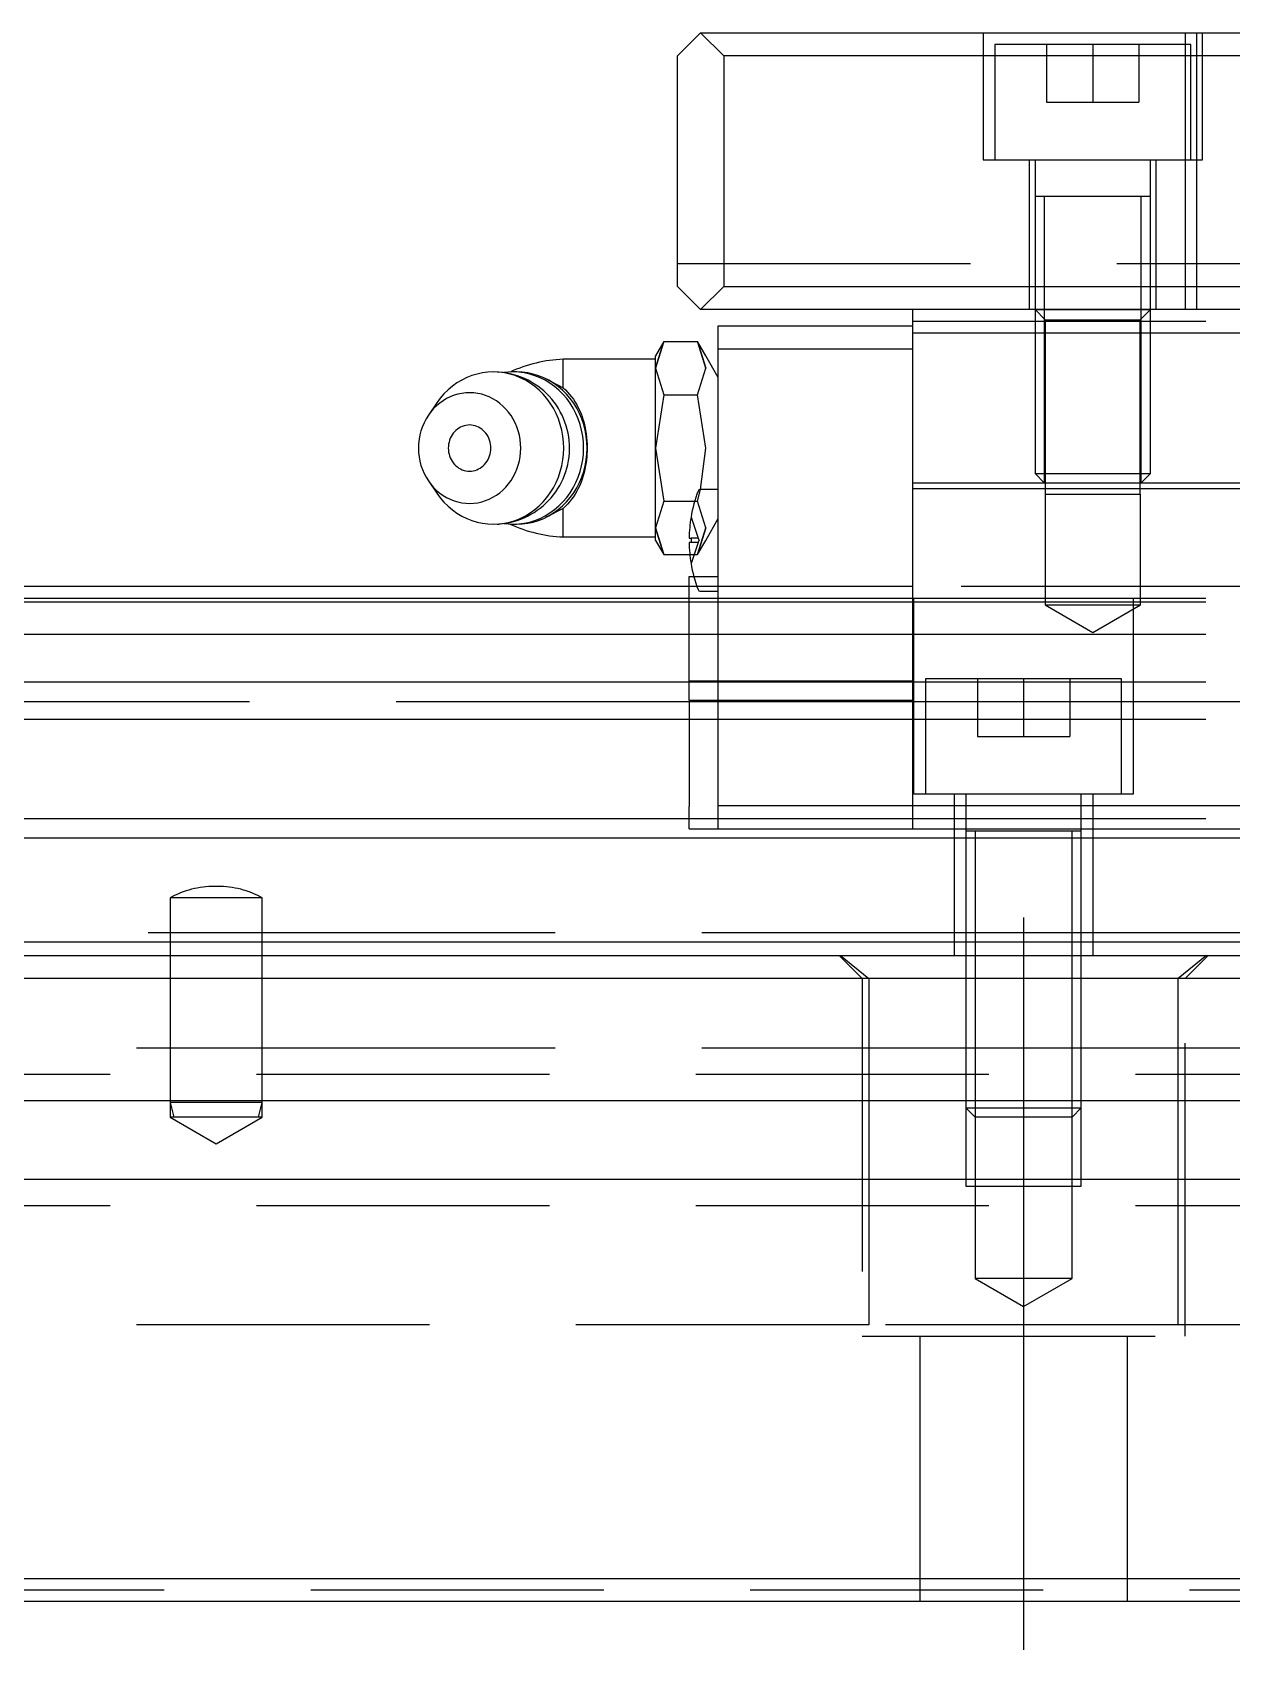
# Model space of a CAD drawing. Extents: x -20 to 920, y -365 to 120.
# Drawn here: x 217.1 to 269, y -328.6 to -257.5 of the extents above; entities that cross this region are included whole.
import ezdxf

# ---------------------------------------------------------------- set-up
doc = ezdxf.new("R2010")
doc.units = 0
doc.linetypes.add('CENTER', pattern=[50.8, 31.75, -6.35, 6.35, -6.35])
doc.linetypes.add('DASHED', pattern=[19.05, 12.7, -6.35])
doc.layers.get('0').update_dxf_attribs({"linetype": 'CONTINUOUS'})
doc.layers.add('CENTER', color=1, linetype='CENTER')

msp = doc.modelspace()

# ---------------------------------------------------------------- linework, layer by layer
at = {"color": 7, "linetype": 'CONTINUOUS'}
for p, q in [((246, -257.465), (245, -258.465)), ((247, -258.465), (246, -257.465)), ((246, -257.465), (394, -257.465)), ((245, -268.465), (245, -258.465)), ((247, -258.465), (247, -268.465)), ((393, -258.465), (247, -258.465)), ((245, -268.465), (246, -269.465)), ((246, -269.465), (247, -268.465)), ((247, -268.465), (393, -268.465)), ((394, -269.465), (246, -269.465)), ((255.2, -270.465), (255.2, -269.465)), ((246.768, -271.165), (246.768, -270.165)), ((246.768, -270.165), (255.2, -270.165)), ((244.4, -270.846), (244.043, -271.465)), ((244.4, -270.846), (244.043, -272.001)), ((244.401, -270.845), (244.4, -270.846)), ((244.4, -270.846), (245.865, -270.846)), ((246.222, -271.465), (245.865, -270.846)), ((246.222, -272.001), (245.865, -270.846)), ((255.2, -276.965), (255.2, -270.465)), ((255.2, -270.465), (302.8, -270.465)), ((244.043, -271.615), (240.043, -271.615)), ((240.043, -272.852), (240.043, -271.615)), ((244.043, -272.001), (244.043, -271.465)), ((246.768, -272.41), (246.222, -271.465)), ((246.768, -290.965), (246.768, -271.165)), ((246.768, -271.165), (255.2, -271.165)), ((235.86, -272.412), (235.644, -272.519)), ((236.083, -272.324), (235.86, -272.412)), ((236.312, -272.255), (236.083, -272.324)), ((236.545, -272.205), (236.312, -272.255)), ((236.781, -272.175), (236.545, -272.205)), ((237.018, -272.165), (236.781, -272.175)), ((237.258, -272.175), (237.018, -272.165)), ((237.256, -272.174), (237.188, -272.169)), ((237.42, -272.189), (237.256, -272.174)), ((237.495, -272.206), (237.258, -272.175)), ((237.583, -272.214), (237.42, -272.189)), ((237.878, -272.165), (237.466, -272.195)), ((237.73, -272.256), (237.495, -272.206)), ((237.744, -272.246), (237.583, -272.214)), ((237.961, -272.326), (237.73, -272.256)), ((237.904, -272.286), (237.744, -272.246)), ((238.117, -272.175), (237.878, -272.165)), ((238.031, -272.165), (237.878, -272.165)), ((238.062, -272.334), (237.904, -272.286)), ((238.185, -272.416), (237.961, -272.326)), ((238.271, -272.175), (238.031, -272.165)), ((238.217, -272.39), (238.062, -272.334)), ((238.355, -272.206), (238.117, -272.175)), ((238.403, -272.525), (238.185, -272.416)), ((238.369, -272.454), (238.217, -272.39)), ((238.508, -272.206), (238.271, -272.175)), ((238.59, -272.256), (238.355, -272.206)), ((238.518, -272.525), (238.369, -272.454)), ((238.743, -272.256), (238.508, -272.206)), ((238.82, -272.327), (238.59, -272.256)), ((238.973, -272.327), (238.743, -272.256)), ((239.045, -272.416), (238.82, -272.327)), ((239.198, -272.416), (238.973, -272.327)), ((239.262, -272.525), (239.045, -272.416)), ((239.415, -272.525), (239.198, -272.416)), ((239.282, -272.456), (240.043, -272.852)), ((244.043, -272.001), (244.4, -273.156)), ((244.043, -275.465), (244.043, -272.001)), ((245.865, -273.156), (246.222, -272.001)), ((234.876, -273.118), (234.713, -273.305)), ((235.051, -272.944), (234.876, -273.118)), ((235.238, -272.786), (235.051, -272.944)), ((235.312, -273.178), (235.148, -273.243)), ((235.436, -272.644), (235.238, -272.786)), ((235.479, -273.128), (235.312, -273.178)), ((235.644, -272.519), (235.436, -272.644)), ((235.649, -273.093), (235.479, -273.128)), ((235.822, -273.072), (235.649, -273.093)), ((235.995, -273.065), (235.822, -273.072)), ((236.169, -273.073), (235.995, -273.065)), ((236.341, -273.096), (236.169, -273.073)), ((236.511, -273.133), (236.341, -273.096)), ((236.678, -273.185), (236.511, -273.133)), ((236.841, -273.251), (236.678, -273.185)), ((238.612, -272.651), (238.403, -272.525)), ((238.663, -272.604), (238.518, -272.525)), ((238.811, -272.795), (238.612, -272.651)), ((238.805, -272.69), (238.663, -272.604)), ((238.941, -272.783), (238.805, -272.69)), ((238.999, -272.956), (238.811, -272.795)), ((239.073, -272.883), (238.941, -272.783)), ((239.174, -273.131), (238.999, -272.956)), ((239.2, -272.989), (239.073, -272.883)), ((239.337, -273.322), (239.174, -273.131)), ((239.321, -273.101), (239.2, -272.989)), ((239.471, -272.651), (239.262, -272.525)), ((239.437, -273.22), (239.321, -273.101)), ((239.624, -272.651), (239.415, -272.525)), ((239.67, -272.795), (239.471, -272.651)), ((239.823, -272.795), (239.624, -272.651)), ((239.858, -272.956), (239.67, -272.795)), ((240.011, -272.956), (239.823, -272.795)), ((240.034, -273.132), (239.858, -272.956)), ((240.187, -273.132), (240.011, -272.956)), ((240.197, -273.322), (240.034, -273.132)), ((240.043, -272.852), (240.141, -272.943)), ((240.141, -272.943), (240.234, -273.039)), ((240.35, -273.322), (240.187, -273.132)), ((240.234, -273.039), (240.322, -273.139)), ((240.322, -273.139), (240.406, -273.243)), ((244.4, -273.156), (244.043, -275.465)), ((244.4, -273.156), (245.865, -273.156)), ((246.222, -275.465), (245.865, -273.156)), ((234.565, -273.506), (234.201, -274.04)), ((234.309, -273.894), (234.201, -274.04)), ((234.428, -273.757), (234.309, -273.894)), ((234.556, -273.63), (234.428, -273.757)), ((234.693, -273.514), (234.556, -273.63)), ((234.713, -273.305), (234.565, -273.506)), ((234.838, -273.411), (234.693, -273.514)), ((234.99, -273.32), (234.838, -273.411)), ((235.148, -273.243), (234.99, -273.32)), ((236.998, -273.33), (236.841, -273.251)), ((237.149, -273.422), (236.998, -273.33)), ((237.293, -273.527), (237.149, -273.422)), ((237.43, -273.644), (237.293, -273.527)), ((237.557, -273.772), (237.43, -273.644)), ((237.674, -273.91), (237.557, -273.772)), ((237.782, -274.058), (237.674, -273.91)), ((239.485, -273.525), (239.337, -273.322)), ((239.546, -273.344), (239.437, -273.22)), ((239.618, -273.741), (239.485, -273.525)), ((239.65, -273.473), (239.546, -273.344)), ((239.735, -273.967), (239.618, -273.741)), ((239.746, -273.607), (239.65, -273.473)), ((239.836, -273.746), (239.746, -273.607)), ((239.918, -273.889), (239.836, -273.746)), ((239.993, -274.036), (239.918, -273.889)), ((240.345, -273.525), (240.197, -273.322)), ((240.478, -273.741), (240.345, -273.525)), ((240.498, -273.525), (240.35, -273.322)), ((240.406, -273.243), (240.485, -273.352)), ((240.595, -273.967), (240.478, -273.741)), ((240.485, -273.352), (240.562, -273.469)), ((240.631, -273.741), (240.498, -273.525)), ((240.562, -273.469), (240.633, -273.591)), ((240.748, -273.967), (240.631, -273.741)), ((240.633, -273.591), (240.699, -273.717)), ((240.699, -273.717), (240.76, -273.848)), ((240.76, -273.848), (240.816, -273.982)), ((233.941, -274.537), (233.879, -274.715)), ((234.015, -274.364), (233.941, -274.537)), ((234.102, -274.198), (234.015, -274.364)), ((234.201, -274.04), (234.102, -274.198)), ((235.523, -274.599), (235.455, -274.646)), ((235.595, -274.559), (235.523, -274.599)), ((235.669, -274.525), (235.595, -274.559)), ((235.746, -274.499), (235.669, -274.525)), ((235.825, -274.48), (235.746, -274.499)), ((235.905, -274.469), (235.825, -274.48)), ((235.985, -274.465), (235.905, -274.469)), ((236.066, -274.469), (235.985, -274.465)), ((236.146, -274.48), (236.066, -274.469)), ((236.224, -274.499), (236.146, -274.48)), ((236.301, -274.525), (236.224, -274.499)), ((236.376, -274.559), (236.301, -274.525)), ((236.447, -274.599), (236.376, -274.559)), ((236.515, -274.646), (236.447, -274.599)), ((237.878, -274.214), (237.782, -274.058)), ((237.962, -274.378), (237.878, -274.214)), ((238.035, -274.549), (237.962, -274.378)), ((238.095, -274.725), (238.035, -274.549)), ((239.835, -274.202), (239.735, -273.967)), ((239.918, -274.445), (239.835, -274.202)), ((239.983, -274.695), (239.918, -274.445)), ((240.061, -274.187), (239.993, -274.036)), ((240.121, -274.341), (240.061, -274.187)), ((240.173, -274.497), (240.121, -274.341)), ((240.218, -274.656), (240.173, -274.497)), ((240.695, -274.202), (240.595, -273.967)), ((240.778, -274.445), (240.695, -274.202)), ((240.848, -274.202), (240.748, -273.967)), ((240.843, -274.695), (240.778, -274.445)), ((240.816, -273.982), (240.859, -274.097)), ((240.931, -274.445), (240.848, -274.202)), ((240.859, -274.097), (240.897, -274.214)), ((240.897, -274.214), (240.932, -274.334)), ((240.996, -274.695), (240.931, -274.445)), ((240.932, -274.334), (240.964, -274.455)), ((240.964, -274.455), (240.991, -274.579)), ((240.991, -274.579), (241.015, -274.705)), ((233.775, -275.275), (233.768, -275.465)), ((233.796, -275.085), (233.775, -275.275)), ((233.831, -274.898), (233.796, -275.085)), ((233.879, -274.715), (233.831, -274.898)), ((235.075, -275.291), (235.065, -275.378)), ((235.093, -275.206), (235.075, -275.291)), ((235.117, -275.123), (235.093, -275.206)), ((235.148, -275.042), (235.117, -275.123)), ((235.185, -274.965), (235.148, -275.042)), ((235.229, -274.891), (235.185, -274.965)), ((235.278, -274.822), (235.229, -274.891)), ((235.332, -274.758), (235.278, -274.822)), ((235.391, -274.699), (235.332, -274.758)), ((235.455, -274.646), (235.391, -274.699)), ((236.579, -274.699), (236.515, -274.646)), ((236.639, -274.758), (236.579, -274.699)), ((236.693, -274.822), (236.639, -274.758)), ((236.742, -274.891), (236.693, -274.822)), ((236.785, -274.965), (236.742, -274.891)), ((236.823, -275.042), (236.785, -274.965)), ((236.853, -275.123), (236.823, -275.042)), ((236.878, -275.206), (236.853, -275.123)), ((236.895, -275.291), (236.878, -275.206)), ((236.906, -275.378), (236.895, -275.291)), ((238.142, -274.906), (238.095, -274.725)), ((238.175, -275.091), (238.142, -274.906)), ((238.196, -275.277), (238.175, -275.091)), ((238.203, -275.465), (238.196, -275.277)), ((240.03, -274.949), (239.983, -274.695)), ((240.058, -275.206), (240.03, -274.949)), ((240.067, -275.465), (240.058, -275.206)), ((240.254, -274.816), (240.218, -274.656)), ((240.283, -274.979), (240.254, -274.816)), ((240.303, -275.142), (240.283, -274.979)), ((240.315, -275.305), (240.303, -275.142)), ((240.319, -275.465), (240.315, -275.305)), ((240.889, -274.949), (240.843, -274.695)), ((240.918, -275.206), (240.889, -274.949)), ((240.927, -275.465), (240.918, -275.206)), ((241.043, -274.949), (240.996, -274.695)), ((241.015, -274.705), (241.039, -274.855)), ((241.039, -274.855), (241.057, -275.005)), ((241.071, -275.206), (241.043, -274.949)), ((241.057, -275.005), (241.07, -275.158)), ((241.07, -275.158), (241.077, -275.311)), ((241.08, -275.465), (241.071, -275.206)), ((241.077, -275.311), (241.08, -275.465)), ((233.768, -275.465), (233.775, -275.655)), ((233.775, -275.655), (233.796, -275.845)), ((233.796, -275.845), (233.831, -276.032)), ((233.831, -276.032), (233.879, -276.215)), ((235.065, -275.378), (235.061, -275.465)), ((235.061, -275.465), (235.065, -275.552)), ((235.065, -275.552), (235.075, -275.639)), ((235.075, -275.639), (235.093, -275.724)), ((235.093, -275.724), (235.117, -275.807)), ((235.117, -275.807), (235.148, -275.888)), ((235.148, -275.888), (235.185, -275.965)), ((235.185, -275.965), (235.229, -276.039)), ((235.229, -276.039), (235.278, -276.108)), ((236.693, -276.108), (236.742, -276.039)), ((236.742, -276.039), (236.785, -275.965)), ((236.785, -275.965), (236.823, -275.888)), ((236.823, -275.888), (236.853, -275.807)), ((236.853, -275.807), (236.878, -275.724)), ((236.878, -275.724), (236.895, -275.639)), ((236.895, -275.639), (236.906, -275.552)), ((236.909, -275.465), (236.906, -275.378)), ((236.906, -275.552), (236.909, -275.465)), ((238.095, -276.205), (238.142, -276.024)), ((238.142, -276.024), (238.175, -275.839)), ((238.175, -275.839), (238.196, -275.653)), ((238.196, -275.653), (238.203, -275.465)), ((239.983, -276.235), (240.03, -275.981)), ((240.03, -275.981), (240.058, -275.724)), ((240.058, -275.724), (240.067, -275.465)), ((240.242, -276.171), (240.273, -276.011)), ((240.273, -276.011), (240.296, -275.849)), ((240.296, -275.849), (240.311, -275.686)), ((240.311, -275.686), (240.318, -275.522)), ((240.318, -275.522), (240.319, -275.465)), ((240.843, -276.235), (240.889, -275.981)), ((240.889, -275.981), (240.918, -275.724)), ((240.918, -275.724), (240.927, -275.465)), ((240.996, -276.235), (241.043, -275.981)), ((241.051, -275.975), (241.035, -276.1)), ((241.043, -275.981), (241.071, -275.724)), ((241.064, -275.849), (241.051, -275.975)), ((241.073, -275.721), (241.064, -275.849)), ((241.071, -275.724), (241.08, -275.465)), ((241.078, -275.593), (241.073, -275.721)), ((241.08, -275.468), (241.078, -275.593)), ((241.08, -275.465), (241.08, -275.468)), ((244.043, -278.929), (244.043, -275.465)), ((244.043, -275.465), (244.4, -277.774)), ((246, -277.263), (246.222, -275.465)), ((233.879, -276.215), (233.941, -276.393)), ((233.941, -276.393), (234.015, -276.566)), ((234.015, -276.566), (234.102, -276.732)), ((234.102, -276.732), (234.201, -276.89)), ((235.278, -276.108), (235.332, -276.172)), ((235.332, -276.172), (235.391, -276.231)), ((235.391, -276.231), (235.455, -276.284)), ((235.455, -276.284), (235.523, -276.331)), ((235.523, -276.331), (235.595, -276.371)), ((235.595, -276.371), (235.669, -276.405)), ((235.669, -276.405), (235.746, -276.431)), ((235.746, -276.431), (235.825, -276.45)), ((235.825, -276.45), (235.905, -276.461)), ((235.905, -276.461), (235.985, -276.465)), ((235.985, -276.465), (236.066, -276.461)), ((236.066, -276.461), (236.146, -276.45)), ((236.146, -276.45), (236.224, -276.431)), ((236.224, -276.431), (236.301, -276.405)), ((236.301, -276.405), (236.376, -276.371)), ((236.376, -276.371), (236.447, -276.331)), ((236.447, -276.331), (236.515, -276.284)), ((236.515, -276.284), (236.579, -276.231)), ((236.579, -276.231), (236.639, -276.172)), ((236.639, -276.172), (236.693, -276.108)), ((237.782, -276.872), (237.878, -276.716)), ((237.878, -276.716), (237.962, -276.552)), ((237.962, -276.552), (238.035, -276.381)), ((238.035, -276.381), (238.095, -276.205)), ((239.735, -276.963), (239.835, -276.728)), ((239.835, -276.728), (239.918, -276.485)), ((239.918, -276.485), (239.983, -276.235)), ((240.04, -276.792), (240.102, -276.641)), ((240.102, -276.641), (240.156, -276.487)), ((240.156, -276.487), (240.203, -276.33)), ((240.203, -276.33), (240.242, -276.171)), ((240.595, -276.963), (240.695, -276.728)), ((240.695, -276.728), (240.778, -276.485)), ((240.748, -276.963), (240.848, -276.728)), ((240.778, -276.485), (240.843, -276.235)), ((240.848, -276.728), (240.931, -276.485)), ((240.912, -276.668), (240.867, -276.81)), ((240.952, -276.524), (240.912, -276.668)), ((240.931, -276.485), (240.996, -276.235)), ((240.986, -276.376), (240.952, -276.524)), ((241.015, -276.225), (240.986, -276.376)), ((241.035, -276.1), (241.015, -276.225)), ((234.201, -276.89), (234.309, -277.036)), ((234.201, -276.89), (234.565, -277.424)), ((234.309, -277.036), (234.428, -277.173)), ((234.428, -277.173), (234.556, -277.3)), ((234.556, -277.3), (234.693, -277.416)), ((234.565, -277.424), (234.713, -277.625)), ((234.693, -277.416), (234.838, -277.519)), ((237.149, -277.508), (237.293, -277.403)), ((237.293, -277.403), (237.43, -277.286)), ((237.43, -277.286), (237.557, -277.158)), ((237.557, -277.158), (237.674, -277.02)), ((237.674, -277.02), (237.782, -276.872)), ((239.337, -277.608), (239.485, -277.405)), ((239.485, -277.405), (239.618, -277.189)), ((239.618, -277.189), (239.735, -276.963)), ((239.624, -277.49), (239.721, -277.359)), ((239.721, -277.359), (239.811, -277.223)), ((239.811, -277.223), (239.895, -277.083)), ((239.895, -277.083), (239.971, -276.939)), ((239.971, -276.939), (240.04, -276.792)), ((240.197, -277.608), (240.345, -277.405)), ((240.345, -277.405), (240.478, -277.189)), ((240.35, -277.608), (240.498, -277.405)), ((240.478, -277.189), (240.595, -276.963)), ((240.562, -277.461), (240.485, -277.578)), ((240.498, -277.405), (240.631, -277.189)), ((240.633, -277.339), (240.562, -277.461)), ((240.631, -277.189), (240.748, -276.963)), ((240.699, -277.213), (240.633, -277.339)), ((240.76, -277.082), (240.699, -277.213)), ((240.816, -276.948), (240.76, -277.082)), ((240.867, -276.81), (240.816, -276.948)), ((246.768, -277.265), (245.986, -277.265)), ((255.2, -276.965), (302.8, -276.965)), ((255.2, -277.215), (255.2, -276.965)), ((255.2, -290.965), (255.2, -277.215)), ((255.2, -277.215), (302.8, -277.215)), ((234.713, -277.625), (234.876, -277.812)), ((234.838, -277.519), (234.99, -277.61)), ((234.876, -277.812), (235.051, -277.986)), ((234.99, -277.61), (235.148, -277.687)), ((235.051, -277.986), (235.238, -278.144)), ((235.148, -277.687), (235.312, -277.752)), ((235.238, -278.144), (235.437, -278.286)), ((235.312, -277.752), (235.479, -277.802)), ((235.479, -277.802), (235.649, -277.837)), ((235.649, -277.837), (235.822, -277.858)), ((235.822, -277.858), (235.995, -277.865)), ((235.995, -277.865), (236.169, -277.857)), ((236.169, -277.857), (236.341, -277.834)), ((236.341, -277.834), (236.511, -277.797)), ((236.511, -277.797), (236.678, -277.745)), ((236.678, -277.745), (236.841, -277.679)), ((236.841, -277.679), (236.998, -277.6)), ((236.998, -277.6), (237.149, -277.508)), ((238.612, -278.279), (238.811, -278.135)), ((238.784, -278.253), (238.92, -278.162)), ((238.811, -278.135), (238.999, -277.974)), ((238.92, -278.162), (239.051, -278.065)), ((238.999, -277.974), (239.174, -277.798)), ((239.051, -278.065), (239.177, -277.962)), ((239.174, -277.798), (239.337, -277.608)), ((239.177, -277.962), (239.297, -277.852)), ((240.043, -278.078), (239.283, -278.474)), ((239.297, -277.852), (239.412, -277.737)), ((239.412, -277.737), (239.521, -277.616)), ((239.471, -278.279), (239.67, -278.135)), ((239.521, -277.616), (239.624, -277.49)), ((239.624, -278.279), (239.823, -278.135)), ((239.67, -278.135), (239.858, -277.974)), ((239.823, -278.135), (240.011, -277.974)), ((239.858, -277.974), (240.034, -277.798)), ((240.011, -277.974), (240.187, -277.798)), ((240.034, -277.798), (240.197, -277.608)), ((240.141, -277.987), (240.043, -278.078)), ((240.043, -279.315), (240.043, -278.078)), ((240.234, -277.891), (240.141, -277.987)), ((240.187, -277.798), (240.35, -277.608)), ((240.322, -277.791), (240.234, -277.891)), ((240.406, -277.687), (240.322, -277.791)), ((240.485, -277.578), (240.406, -277.687)), ((244.4, -277.774), (244.043, -278.929)), ((244.4, -277.774), (245.743, -277.774)), ((235.437, -278.286), (235.644, -278.411)), ((235.644, -278.411), (235.86, -278.518)), ((235.86, -278.518), (236.084, -278.606)), ((236.084, -278.606), (236.312, -278.675)), ((236.312, -278.675), (236.545, -278.725)), ((236.545, -278.725), (236.781, -278.755)), ((236.781, -278.755), (237.019, -278.765)), ((237.019, -278.765), (237.258, -278.755)), ((237.186, -278.761), (237.247, -278.757)), ((237.247, -278.757), (237.41, -278.742)), ((237.258, -278.755), (237.496, -278.724)), ((237.41, -278.742), (237.572, -278.718)), ((237.466, -278.735), (237.878, -278.765)), ((237.496, -278.724), (237.73, -278.674)), ((237.572, -278.718), (237.733, -278.687)), ((237.73, -278.674), (237.961, -278.603)), ((237.733, -278.687), (237.892, -278.647)), ((237.878, -278.765), (238.117, -278.755)), ((237.878, -278.765), (238.031, -278.765)), ((237.892, -278.647), (238.048, -278.6)), ((237.961, -278.603), (238.185, -278.514)), ((238.031, -278.765), (238.271, -278.755)), ((238.048, -278.6), (238.202, -278.546)), ((238.117, -278.755), (238.355, -278.724)), ((238.185, -278.514), (238.403, -278.405)), ((238.202, -278.546), (238.353, -278.483)), ((238.271, -278.755), (238.508, -278.724)), ((238.353, -278.483), (238.501, -278.414)), ((238.355, -278.724), (238.59, -278.674)), ((238.403, -278.405), (238.612, -278.279)), ((238.501, -278.414), (238.645, -278.337)), ((238.508, -278.724), (238.743, -278.674)), ((238.59, -278.674), (238.82, -278.603)), ((238.645, -278.337), (238.784, -278.253)), ((238.743, -278.674), (238.973, -278.603)), ((238.82, -278.603), (239.045, -278.514)), ((238.973, -278.603), (239.198, -278.514)), ((239.045, -278.514), (239.262, -278.405)), ((239.198, -278.514), (239.415, -278.405)), ((239.262, -278.405), (239.471, -278.279)), ((239.415, -278.405), (239.624, -278.279)), ((240.043, -279.315), (244.043, -279.315)), ((244.043, -279.465), (244.043, -278.929)), ((244.043, -278.929), (244.4, -280.084)), ((244.043, -279.465), (244.4, -280.084)), ((245.502, -279.365), (245.584, -279.365)), ((245.584, -279.565), (245.502, -279.565)), ((245.584, -279.365), (245.584, -279.565)), ((244.4, -280.084), (244.401, -280.085)), ((244.4, -280.084), (245.533, -280.084)), ((245.5, -281.035), (245.709, -281.035)), ((245.5, -283.635), (245.5, -281.035)), ((245.5, -281.465), (28, -281.465)), ((245.986, -281.665), (246.768, -281.665)), ((0, -281.965), (245.5, -281.965)), ((0, -282.129), (245.5, -282.129)), ((0, -283.527), (245.5, -283.527)), ((245.5, -285.548), (245.5, -283.635)), ((0, -285.603), (245.5, -285.603)), ((245.5, -285.548), (246.768, -285.548)), ((245.5, -286.393), (245.5, -285.548)), ((245.5, -286.393), (245.5, -291.003)), ((245.5, -286.393), (246.768, -286.393)), ((0, -287.224), (245.5, -287.224)), ((245.5, -291.965), (245.5, -291.003)), ((246.768, -291.965), (246.768, -290.965)), ((246.768, -290.965), (255.2, -290.965)), ((255.2, -291.965), (255.2, -290.965)), ((255.2, -290.965), (302.8, -290.965)), ((0, -291.517), (245.5, -291.517)), ((0, -292.365), (640, -292.365)), ((245.5, -291.965), (246.768, -291.965)), ((246.768, -291.965), (255.2, -291.965)), ((255.2, -291.965), (302.8, -291.965)), ((0, -296.865), (640, -296.865)), ((1, -297.465), (639, -297.465)), ((638, -298.465), (2, -298.465)), ((638, -303.765), (2, -303.765)), ((638, -307.165), (2, -307.165)), ((2, -324.465), (638, -324.465)), ((639, -325.465), (1, -325.465))]:
    msp.add_line(p, q, dxfattribs=at)
at = {"color": 3, "linetype": 'DASHED'}
for p, q in [((258.25, -257.465), (258.25, -262.965)), ((267, -257.465), (267, -257.965)), ((267.5, -257.465), (267.5, -269.465)), ((267.75, -262.965), (267.75, -257.465)), ((258.75, -257.965), (258.75, -262.965)), ((267.25, -257.965), (258.75, -257.965)), ((261, -257.965), (261, -260.465)), ((263, -257.965), (263, -260.465)), ((265, -257.965), (265, -260.465)), ((267, -257.965), (267, -262.965)), ((267.25, -262.965), (267.25, -257.965)), ((261, -260.465), (263, -260.465)), ((263, -260.465), (265, -260.465)), ((258.25, -262.965), (267.75, -262.965)), ((260.25, -262.965), (260.25, -269.465)), ((260.5, -262.965), (260.5, -264.565)), ((265.5, -264.565), (265.5, -262.965)), ((265.75, -269.465), (265.75, -262.965)), ((267, -262.965), (267, -269.465)), ((260.5, -264.56), (260.5, -264.565)), ((265.5, -264.565), (260.5, -264.565)), ((265.5, -264.565), (260.5, -264.565)), ((265.5, -264.565), (260.5, -264.565)), ((265.5, -264.565), (260.5, -264.565)), ((260.5, -264.565), (260.5, -269.465)), ((260.5, -264.565), (260.5, -264.57)), ((260.9, -264.565), (260.9, -269.465)), ((265.1, -269.465), (265.1, -264.565)), ((265.5, -264.565), (265.5, -264.56)), ((265.5, -269.465), (265.5, -264.565)), ((265.5, -264.57), (265.5, -264.565)), ((245, -267.465), (395, -267.465)), ((260.5, -269.465), (260.938, -269.903)), ((260.5, -269.465), (260.5, -276.565)), ((260.5, -269.465), (265.5, -269.465)), ((260.9, -269.465), (260.9, -276.965)), ((265.062, -269.903), (265.5, -269.465)), ((265.1, -276.965), (265.1, -269.465)), ((265.5, -276.565), (265.5, -269.465)), ((255.2, -269.965), (302.8, -269.965)), ((260.938, -269.903), (260.938, -277.465)), ((260.938, -269.903), (265.062, -269.903)), ((265.062, -277.465), (265.062, -269.903)), ((244.043, -272.001), (244.4, -270.846)), ((245.865, -270.846), (246.222, -272.001)), ((260.5, -276.565), (260.9, -276.965)), ((260.5, -276.565), (265.5, -276.565)), ((265.1, -276.965), (265.5, -276.565)), ((245.865, -277.774), (246, -277.263)), ((260.933, -277.465), (260.933, -282.265)), ((260.933, -277.465), (265.067, -277.465)), ((265.067, -282.265), (265.067, -277.465)), ((245.743, -277.774), (245.865, -277.774)), ((246.222, -278.929), (245.865, -277.774)), ((245.584, -278.467), (245.9, -279.365)), ((246.222, -279.465), (246.768, -278.52)), ((244.4, -280.084), (244.043, -278.929)), ((245.9, -279.365), (245.584, -279.365)), ((245.9, -279.565), (245.584, -280.463)), ((245.9, -279.565), (245.584, -279.565)), ((246.222, -278.929), (245.865, -280.084)), ((245.865, -280.084), (246.222, -278.929)), ((245.865, -280.084), (246.222, -279.465)), ((245.9, -279.365), (245.935, -279.465)), ((245.9, -279.565), (245.935, -279.465)), ((245.533, -280.084), (245.865, -280.084)), ((245.709, -281.035), (246.768, -281.035)), ((245.843, -281.465), (245.5, -281.465)), ((246.768, -281.465), (245.843, -281.465)), ((255.2, -281.465), (246.768, -281.465)), ((270, -281.465), (255.2, -281.465)), ((245.5, -281.965), (246.768, -281.965)), ((245.5, -282.129), (246.768, -282.129)), ((246.768, -281.965), (255.2, -281.965)), ((246.768, -282.129), (255.2, -282.129)), ((255.2, -281.965), (302.8, -281.965)), ((255.2, -282.129), (302.8, -282.129)), ((255.25, -290.465), (255.25, -281.965)), ((260.933, -282.265), (263, -283.458)), ((260.933, -282.265), (265.067, -282.265)), ((263, -283.458), (265.067, -282.265)), ((264.75, -281.965), (264.75, -290.465)), ((245.5, -283.527), (246.768, -283.527)), ((246.768, -283.527), (255.2, -283.527)), ((255.2, -283.527), (302.8, -283.527)), ((245.5, -285.603), (246.768, -285.603)), ((246.768, -285.548), (255.2, -285.548)), ((246.768, -285.603), (255.2, -285.603)), ((255.2, -285.603), (302.8, -285.603)), ((255.75, -285.465), (255.75, -290.465)), ((264.25, -285.465), (255.75, -285.465)), ((258, -285.465), (258, -287.965)), ((260, -285.465), (260, -287.965)), ((262, -285.465), (262, -287.965)), ((264.25, -290.465), (264.25, -285.465)), ((245.5, -286.465), (204.75, -286.465)), ((246.768, -286.465), (245.5, -286.465)), ((246.768, -286.393), (255.2, -286.393)), ((255.2, -286.465), (246.768, -286.465)), ((255.25, -286.465), (255.2, -286.465)), ((255.75, -286.465), (255.25, -286.465)), ((264.25, -286.465), (255.75, -286.465)), ((264.75, -286.465), (264.25, -286.465)), ((270, -286.465), (264.75, -286.465)), ((245.5, -287.224), (246.768, -287.224)), ((246.768, -287.224), (255.2, -287.224)), ((255.2, -287.224), (302.8, -287.224)), ((258, -287.965), (260, -287.965)), ((260, -287.965), (262, -287.965)), ((264.75, -290.465), (255.25, -290.465)), ((257, -291.965), (257, -290.465)), ((257.5, -290.465), (257.5, -291.965)), ((262.5, -291.965), (262.5, -290.465)), ((263, -290.465), (263, -291.965)), ((245.5, -291.517), (246.768, -291.517)), ((246.768, -291.517), (255.2, -291.517)), ((255.2, -291.517), (302.8, -291.517)), ((257, -297.465), (257, -291.965)), ((257.5, -291.965), (257.5, -292.065)), ((257.5, -292.06), (257.5, -292.065)), ((262.5, -292.065), (257.5, -292.065)), ((257.5, -292.065), (257.5, -297.465)), ((257.5, -292.065), (257.5, -292.07)), ((257.9, -292.065), (257.9, -297.465)), ((262.1, -297.465), (262.1, -292.065)), ((262.5, -292.065), (262.5, -291.965)), ((262.5, -292.065), (262.5, -292.06)), ((262.5, -297.465), (262.5, -292.065)), ((262.5, -292.07), (262.5, -292.065)), ((263, -291.965), (263, -297.465)), ((225.063, -294.465), (224.937, -294.465)), ((223, -294.965), (223, -297.465)), ((227, -294.965), (223, -294.965)), ((227, -297.465), (227, -294.965)), ((203, -296.465), (223, -296.465)), ((223, -296.465), (227, -296.465)), ((227, -296.465), (257, -296.465)), ((257, -296.465), (257.5, -296.465)), ((257.5, -296.465), (257.9, -296.465)), ((257.9, -296.465), (262.1, -296.465)), ((262.1, -296.465), (262.5, -296.465)), ((262.5, -296.465), (263, -296.465)), ((263, -296.465), (270, -296.465)), ((223, -297.465), (223, -303.765)), ((227, -303.765), (227, -297.465)), ((252, -297.465), (253, -298.465)), ((252.063, -297.465), (253.292, -298.465)), ((257.5, -297.465), (257.5, -303.765)), ((257.5, -297.465), (257.5, -303.765)), ((257.9, -297.465), (257.9, -303.765)), ((262.1, -303.765), (262.1, -297.465)), ((262.5, -303.765), (262.5, -297.465)), ((262.5, -303.765), (262.5, -297.465)), ((267.937, -297.465), (266.708, -298.465)), ((267, -298.465), (268, -297.465)), ((253, -298.465), (253, -313.965)), ((253.292, -298.465), (253.292, -303.765)), ((266.708, -303.765), (266.708, -298.465)), ((267, -313.965), (267, -298.465)), ((202.5, -301.465), (223, -301.465)), ((223, -301.465), (227, -301.465)), ((227, -301.465), (253.292, -301.465)), ((253.292, -301.465), (257.5, -301.465)), ((257.5, -301.465), (257.9, -301.465)), ((257.9, -301.465), (262.1, -301.465)), ((262.1, -301.465), (262.5, -301.465)), ((262.5, -301.465), (266.708, -301.465)), ((266.708, -301.465), (270, -301.465)), ((639.5, -302.615), (0.5, -302.615)), ((223, -303.765), (223, -303.835)), ((227, -303.835), (227, -303.765)), ((253.292, -303.765), (253.292, -307.165)), ((257.5, -303.765), (257.5, -304.065)), ((257.5, -303.765), (257.5, -304.065)), ((257.9, -303.765), (257.9, -304.465)), ((262.1, -304.465), (262.1, -303.765)), ((262.5, -304.065), (262.5, -303.765)), ((262.5, -304.065), (262.5, -303.765)), ((266.708, -307.165), (266.708, -303.765)), ((223, -303.835), (223, -304.465)), ((223, -303.835), (223.169, -304.465)), ((227, -303.835), (223, -303.835)), ((223, -304.465), (225, -305.62)), ((227, -304.465), (223, -304.465)), ((225, -305.62), (227, -304.465)), ((226.831, -304.465), (227, -303.835)), ((227, -304.465), (227, -303.835)), ((257.5, -304.065), (257.9, -304.465)), ((257.5, -304.065), (257.5, -307.165)), ((257.5, -304.065), (262.5, -304.065)), ((257.9, -304.465), (257.9, -307.465)), ((262.1, -304.465), (257.9, -304.465)), ((262.1, -304.465), (262.5, -304.065)), ((262.1, -307.465), (262.1, -304.465)), ((262.5, -307.165), (262.5, -304.065)), ((253.292, -307.165), (253.292, -313.465)), ((257.5, -307.165), (257.5, -307.465)), ((262.5, -307.465), (262.5, -307.165)), ((266.708, -313.465), (266.708, -307.165)), ((257.5, -307.465), (262.5, -307.465)), ((257.9, -307.465), (257.9, -311.465)), ((262.1, -311.465), (262.1, -307.465)), ((639.5, -308.315), (0.5, -308.315)), ((257.9, -311.465), (260, -312.677)), ((262.1, -311.465), (257.9, -311.465)), ((260, -312.677), (262.1, -311.465)), ((253.292, -313.465), (146.708, -313.465)), ((266.708, -313.465), (253.292, -313.465)), ((373.292, -313.465), (266.708, -313.465)), ((253, -313.965), (267, -313.965)), ((255.5, -313.965), (255.5, -325.465)), ((264.5, -325.465), (264.5, -313.965)), ((0.5, -324.965), (639.5, -324.965))]:
    msp.add_line(p, q, dxfattribs=at)
at = {"color": 7, "linetype": 'CONTINUOUS'}
for centre, radius, start, end in [((240.271, -277.611), 6, 92.17859, 114.894), ((251.5, -279.465), 6, 159.14941, 170.40593), ((245.986, -277.365), 0.1, 90, 159.14941), ((240.271, -273.319), 6, 245.106, 267.82141), ((251.5, -279.465), 5.999, 170.42033, 179.04489), ((251.5, -279.465), 5.999, 180.95511, 189.57967), ((251.5, -279.465), 6, 189.59407, 200.85059), ((245.986, -281.565), 0.1, 200.85059, 270)]:
    msp.add_arc(centre, radius, start, end, dxfattribs=at)
at = {"color": 3, "linetype": 'DASHED'}
for centre, start, end in [((224.937, -298.465), 90, 118.96953), ((225.063, -298.465), 61.03047, 90)]:
    msp.add_arc(centre, 4, start, end, dxfattribs=at)
at = {"layer": 'CENTER', "color": 1, "linetype": 'CENTER'}
msp.add_line((260, -295.815), (260, -328.615), dxfattribs=at)

doc.saveas('drawing.dxf')
